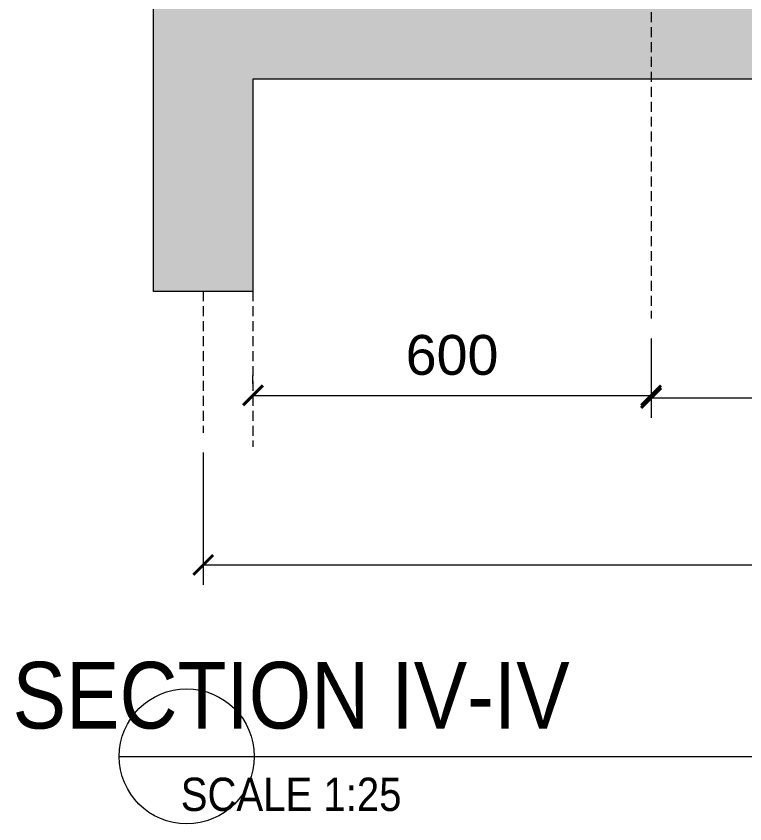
# Model space of a CAD drawing. Header units: millimetres. Extents: x 7371 to 278338, y -43753 to 35464.
# Drawn here: x 275471 to 276569, y -6797 to -5580 of the extents above; entities that cross this region are included whole.
import ezdxf

# ---------------------------------------------------------------- set-up
doc = ezdxf.new("R2010")
doc.units = ezdxf.units.MM
doc.header["$MEASUREMENT"] = 0
doc.linetypes.add('CENTER', pattern=[50.8, 31.75, -6.35, 6.35, -6.35])
doc.linetypes.add('HIDDEN2', pattern=[0.1875, 0.125, -0.0625])
doc.layers.get('DEFPOINTS').update_dxf_attribs({"lineweight": 18})
for name, color, linetype, lineweight in [('AS', 8, 'HIDDEN2', 5), ('DIM', 1, 'Continuous', 5), ('l1', 5, 'Continuous', 5), ('PIPA AIR BERSIH', 5, 'CENTER', 5)]:
    doc.layers.add(name, color=color, linetype=linetype, lineweight=lineweight)
doc.styles.add('40', font='arial.ttf', dxfattribs={"width": 0.9, "height": 100})
doc.styles.get("Standard").update_dxf_attribs({"font": 'arial.ttf'})
doc.dimstyles.new('30 baru', dxfattribs={"dimtxt": 0.2, "dimasz": 0.1, "dimexe": 0.1, "dimexo": 0.1, "dimgap": 0.1, "dimtad": 1, "dimtoh": 1, "dimdec": 0, "dimlfac": 300, "dimtxsty": 'Standard', "dimblk": 'ARCHTICK', "dimcen": 0.1, "dimclrd": 1, "dimclre": 1, "dimclrt": 4, "dimadec": 0, "dimazin": 0, "dimtfac": 1, "dimtdec": 0, "dimtix": 1, "dimtmove": 0, "dimatfit": 3, "dimfxl": 1, "dimlwd": 5, "dimlwe": 5, "dimarcsym": 0})

# ---------------------------------------------------------------- blocks, each defined once
blk = doc.blocks.new('_ArchTick')
at = {"color": 0, "linetype": 'ByBlock', "const_width": 0.15}
blk.add_lwpolyline([(-0.5, -0.5), (0.5, 0.5)], dxfattribs=at)
blk = doc.blocks.new('*D202')
at = {"color": 1, "lineweight": 5, "transparency": 16777216}
for p, q in [((127673.2587, -903.8619), (127673.2587, -904.5562)), ((127666.8422, -903.892), (127666.8422, -904.5562)), ((127666.8422, -904.4562), (127673.2587, -904.4562))]:
    blk.add_line(p, q, dxfattribs=at)
at = {"layer": 'DEFPOINTS', "color": 0, "transparency": 16777216}
for p in [(127666.8422, -903.792), (127673.2587, -903.7619), (127673.2587, -904.4562)]:
    blk.add_point(p, dxfattribs=at)
at = {"color": 1, "lineweight": 5, "transparency": 16777216, "xscale": 0.1, "yscale": 0.1, "zscale": 0.1, "rotation": 180}
blk.add_blockref('_ArchTick', (127666.8422, -904.4562), dxfattribs=at)
at = {"color": 1, "lineweight": 5, "transparency": 16777216, "xscale": 0.1, "yscale": 0.1, "zscale": 0.1}
blk.add_blockref('_ArchTick', (127673.2587, -904.4562), dxfattribs=at)
at = {"color": 4, "transparency": 16777216, "insert": (127670.0505, -904.2541), "char_height": 0.2, "attachment_point": 5}
blk.add_mtext('1925', dxfattribs=at)
blk = doc.blocks.new('*D203')
at = {"color": 1, "lineweight": 5, "transparency": 16777216}
for p, q in [((127669.0923, -903.3181), (127669.0923, -903.7044)), ((127667.0922, -903.5464), (127667.0922, -903.5044)), ((127667.0922, -903.6044), (127669.0923, -903.6044))]:
    blk.add_line(p, q, dxfattribs=at)
at = {"layer": 'DEFPOINTS', "color": 0, "transparency": 16777216}
for p in [(127669.0923, -903.2181), (127669.0923, -903.6044), (127667.0922, -903.6464)]:
    blk.add_point(p, dxfattribs=at)
at = {"color": 1, "lineweight": 5, "transparency": 16777216, "xscale": 0.1, "yscale": 0.1, "zscale": 0.1, "rotation": 180}
blk.add_blockref('_ArchTick', (127667.0922, -903.6044), dxfattribs=at)
at = {"color": 1, "lineweight": 5, "transparency": 16777216, "xscale": 0.1, "yscale": 0.1, "zscale": 0.1}
blk.add_blockref('_ArchTick', (127669.0923, -903.6044), dxfattribs=at)
at = {"color": 4, "transparency": 16777216, "insert": (127668.0923, -903.4023), "char_height": 0.2, "attachment_point": 5}
blk.add_mtext('600', dxfattribs=at)
blk = doc.blocks.new('*D204')
at = {"color": 1, "lineweight": 5, "transparency": 16777216}
for p, q in [((127669.0923, -903.3181), (127669.0923, -903.7173)), ((127673.0087, -903.4483), (127673.0087, -903.7173)), ((127669.0923, -903.6173), (127673.0087, -903.6173))]:
    blk.add_line(p, q, dxfattribs=at)
at = {"layer": 'DEFPOINTS', "color": 0, "transparency": 16777216}
for p in [(127669.0923, -903.2181), (127673.0087, -903.3483), (127673.0087, -903.6173)]:
    blk.add_point(p, dxfattribs=at)
at = {"color": 1, "lineweight": 5, "transparency": 16777216, "xscale": 0.1, "yscale": 0.1, "zscale": 0.1, "rotation": 180}
blk.add_blockref('_ArchTick', (127669.0923, -903.6173), dxfattribs=at)
at = {"color": 1, "lineweight": 5, "transparency": 16777216, "xscale": 0.1, "yscale": 0.1, "zscale": 0.1}
blk.add_blockref('_ArchTick', (127673.0087, -903.6173), dxfattribs=at)
at = {"color": 4, "transparency": 16777216, "insert": (127671.0505, -903.4152), "char_height": 0.2, "attachment_point": 5}
blk.add_mtext('1175', dxfattribs=at)
blk = doc.blocks.new('dsdsdsdsd')
at = {"layer": 'DIM', "true_color": 0x636466}
h = blk.add_hatch(dxfattribs=at)
h.set_pattern_fill('AR-CONC', color=251, scale=0.000666667, angle=45)
h.set_pattern_definition([(95, (127745.30709, -1052.6009), (0.093396434, 0.07836892), [0.0127, -0.1397]), (40, (127745.30709, -1052.6009), (-0.10667897, 0.07345115), [0.01016, -0.11176039]), (145.451445, (127745.31487, -1052.59437), (-0.01328253, 0.15182007), [0.01079334, -0.11872683]), (91.1842, (127745.28314, -1052.57695), (0.14760683, 0.10796894), [0.01905, -0.20955]), (141.63556, (127745.29544, -1052.56795), (-0.00472441, 0.22855118), [0.01619002, -0.1780904]), (36.18415, (127745.28314, -1052.57695), (-0.00472441, 0.22855118), [0.01523998, -0.16763982]), (66, (127745.3011, -1052.57096), (0.119679986, 0.02326343), [0.0127, -0.1397]), (11, (127745.3011, -1052.57096), (-0.05769328, 0.1159608), [0.01016, -0.11176]), (116.451445, (127745.31107, -1052.56902), (0.0619867, 0.13922423), [0.01079334, -0.118726625]), (82.5, (127745.30709, -1052.600897), (-0.038403646, 0.041315609), [0, -0.110405333, 0, -0.113453333, 0, -0.112183333]), (52.5, (127745.30709, -1052.6009), (-0.015726485, 0.078724667), [0, -0.064685333, 0, -0.107865333, 0, -0.042756667]), (12.5, (127745.280387, -1052.6276), (0.066618575, 0.061217464), [0, -0.042333333, 0, -0.13208, 0, -0.17526]), (2.5, (127745.26841, -1052.63957), (0.057842603, 0.08181493), [0, -0.055033333, 0, -0.087714667, 0, -0.12446])])
h.paths.add_polyline_path([(127667.0922, -903.0817), (127667.0922, -902.0151), (127673.0087, -902.0151), (127673.0087, -903.0817), (127673.5087, -903.0817), (127673.5087, -901.6151), (127666.5922, -901.6151), (127666.5922, -903.0817)])
for p, q in [((127666.5922, -903.0817), (127666.5922, -901.6151)), ((127667.0922, -902.0151), (127667.0922, -903.0817)), ((127673.0087, -902.0151), (127667.0922, -902.0151)), ((127667.0922, -903.0817), (127666.5922, -903.0817))]:
    blk.add_line(p, q)
at = {"layer": 'AS', "ltscale": 0.4}
for p, q in [((127666.8422, -903.0817), (127666.8422, -903.792)), ((127667.0922, -903.0817), (127667.0922, -903.8627))]:
    blk.add_line(p, q, dxfattribs=at)
blk.add_lwpolyline([(127669.0923, -898.6791), (127669.0923, -903.2181)], dxfattribs=at)
at = {"layer": 'l1'}
blk.add_line((127666.4201, -905.418), (127670.2016, -905.418), dxfattribs=at)
blk.add_circle((127666.7592, -905.418), 0.3391, dxfattribs=at)
at = {"layer": 'DIM', "attachment_point": 5, "style": '40'}
for s, insert, char_height in [('\\pxql;{\\fCentury Gothic|b0|i0|c0|p34;SECTION IV-IV}', (127667.2837, -905.113), 0.334877), ('\\pxql;{\\fCentury Gothic|b0|i0|c0|p34;SCALE 1:25}', (127667.2837, -905.6098), 0.167438)]:
    blk.add_mtext(s, dxfattribs=dict(at, insert=insert, char_height=char_height))
for base, p1, p2, picture, middle in [((127669.0923, -903.6044), (127667.0922, -903.6464), (127669.0923, -903.2181), '*D203', (127668.0923, -903.4023)), ((127673.0087, -903.6173), (127669.0923, -903.2181), (127673.0087, -903.3483), '*D204', (127671.0505, -903.4152)), ((127673.2587, -904.4562), (127666.8422, -903.792), (127673.2587, -903.7619), '*D202', (127670.0505, -904.2541))]:
    dim = blk.add_linear_dim(base=base, p1=p1, p2=p2, dimstyle='30 baru')
    dim.commit()
    dim.dimension.update_dxf_attribs({"geometry": picture, "text_midpoint": middle})

msp = doc.modelspace()

# ---------------------------------------------------------------- block references
at = {"layer": 'PIPA AIR BERSIH', "xscale": 300.0000059255024, "yscale": 300.0000059255024, "zscale": 300.0000059255024}
msp.add_blockref('dsdsdsdsd', (-38024300.5, 264929.8), dxfattribs=at)

doc.saveas('drawing.dxf')
